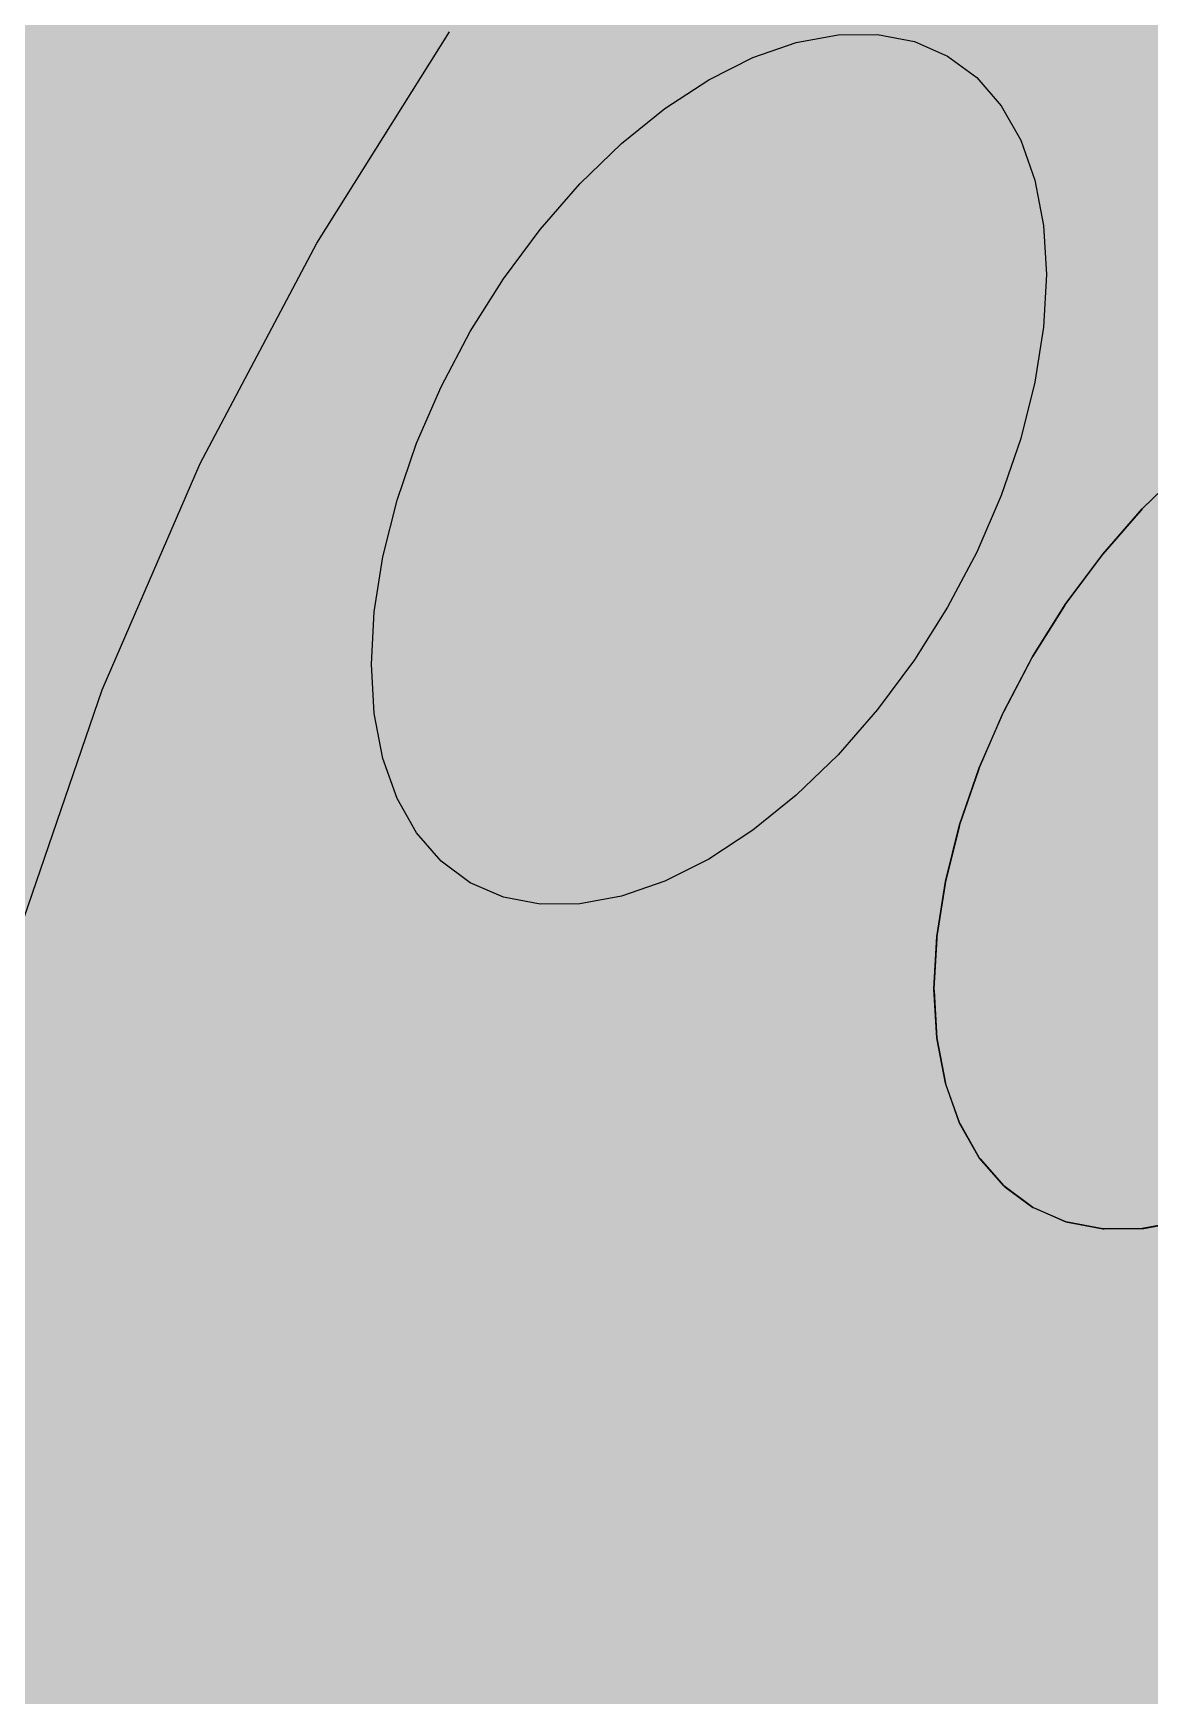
# Model space of a CAD drawing. Extents: x 0 to 297, y 0 to 210.
# Drawn here: x 231.76 to 235.27, y 153.28 to 158.5 of the extents above; entities that cross this region are included whole.
import ezdxf

# ---------------------------------------------------------------- set-up
doc = ezdxf.new("R2010")
doc.units = 0
doc.layers.add('SOMBRA', color=8, linetype='CONTINUOUS')
doc.layers.add('VISIBLE', color=7, linetype='CONTINUOUS')

msp = doc.modelspace()

# ---------------------------------------------------------------- linework, layer by layer
at = {"layer": 'SOMBRA', "color": 253}
for points in [[(197.2972, 178.2549), (232.6525, 157.8425), (197.6835, 178.8692)], [(233.0698, 158.5059), (197.6835, 178.8692), (232.6525, 157.8425)], [(239.8796, 158.2757), (204.5035, 178.312), (204.5062, 178.3609)], [(239.8796, 158.2757), (204.5062, 178.3609), (223.447, 167.7631)], [(239.8796, 158.2757), (239.8589, 157.8995), (204.5035, 178.312)], [(232.6525, 157.8425), (197.2972, 178.2549), (197.2701, 178.2036)], [(196.9313, 177.5619), (232.2866, 157.1494), (197.2701, 178.2036)], [(232.6525, 157.8425), (197.2701, 178.2036), (232.2866, 157.1494)], [(232.2866, 157.1494), (196.9313, 177.5619), (196.9085, 177.5092)], [(196.623, 176.851), (231.9783, 156.4386), (196.9085, 177.5092)], [(232.2866, 157.1494), (196.9085, 177.5092), (231.9783, 156.4386)], [(239.8796, 158.2757), (223.447, 167.7631), (239.8952, 158.5599)], [(236.4972, 155.858), (234.8033, 157.049), (234.7263, 156.8713)], [(236.4972, 155.858), (236.5711, 156.0284), (234.8033, 157.049)], [(236.4063, 155.6845), (234.7263, 156.8713), (234.6348, 156.6981)], [(236.4063, 155.6845), (236.494, 155.8507), (234.7263, 156.8713)], [(236.4972, 155.858), (234.7263, 156.8713), (236.494, 155.8507)], [(234.6006, 155.6564), (232.8241, 156.5187), (232.8332, 156.6838)], [(234.6006, 155.6564), (232.8332, 156.6838), (234.601, 155.6632)], [(236.3025, 155.5184), (234.6348, 156.6981), (234.5305, 156.5322)], [(236.4063, 155.6845), (234.6348, 156.6981), (236.4025, 155.6774)], [(236.3025, 155.5184), (236.4025, 155.6774), (234.6348, 156.6981)], [(234.5923, 155.4918), (232.8332, 156.3641), (232.8241, 156.5187)], [(234.5923, 155.4918), (232.8241, 156.5187), (234.5919, 155.4981)], [(234.6006, 155.6564), (234.5919, 155.4981), (232.8241, 156.5187)], [(236.1876, 155.3623), (234.5305, 156.5322), (234.4151, 156.3766)], [(236.3025, 155.5184), (234.5305, 156.5322), (236.2982, 155.5116)], [(236.1876, 155.3623), (236.2982, 155.5116), (234.5305, 156.5322)], [(234.6021, 155.3377), (232.8603, 156.2226), (232.8332, 156.3641)], [(234.6021, 155.3377), (232.8332, 156.3641), (234.601, 155.3435)], [(234.5923, 155.4918), (234.601, 155.3435), (232.8332, 156.3641)], [(236.1876, 155.3623), (234.4151, 156.3766), (236.1829, 155.356)], [(234.6298, 155.1968), (232.9049, 156.0966), (232.8603, 156.2226)], [(234.6298, 155.1968), (232.8603, 156.2226), (234.628, 155.202)], [(234.6021, 155.3377), (234.628, 155.202), (232.8603, 156.2226)], [(234.6298, 155.1968), (234.6726, 155.076), (232.9049, 156.0966)]]:
    msp.add_solid(points, dxfattribs=at)
at = {"layer": 'SOMBRA', "color": 252}
for points in [[(204.457, 178.0146), (204.5035, 178.312), (239.8589, 157.8995)], [(204.457, 178.0146), (239.8589, 157.8995), (223.38, 167.0894)], [(239.8123, 157.6022), (204.3953, 177.6209), (204.4033, 177.6721)], [(239.8123, 157.6022), (204.4033, 177.6721), (223.38, 167.0894)], [(204.3185, 177.3155), (204.3953, 177.6209), (239.7506, 157.2085)], [(239.8123, 157.6022), (239.7506, 157.2085), (204.3953, 177.6209)], [(204.3185, 177.3155), (239.7506, 157.2085), (223.2414, 166.3904)], [(239.6739, 156.9031), (204.2169, 176.9111), (204.2301, 176.9637)], [(239.6739, 156.9031), (204.2301, 176.9637), (223.2414, 166.3904)], [(204.1113, 176.6028), (204.2169, 176.9111), (239.5722, 156.4987)], [(239.6739, 156.9031), (239.5722, 156.4987), (204.2169, 176.9111)], [(231.9783, 156.4386), (196.623, 176.851), (196.6048, 176.798)], [(231.9783, 156.4386), (196.6048, 176.798), (231.7329, 155.7222)], [(204.1113, 176.6028), (239.5722, 156.4987), (223.0343, 165.6776)], [(239.4666, 156.1904), (203.9714, 176.1947), (203.9896, 176.2478)], [(239.4666, 156.1904), (203.9896, 176.2478), (223.0343, 165.6776)], [(203.8388, 175.8888), (203.9714, 176.1947), (239.3268, 155.7823)], [(239.4666, 156.1904), (239.3268, 155.7823), (203.9714, 176.1947)], [(203.8388, 175.8888), (239.3268, 155.7823), (222.7617, 164.9636)], [(239.1941, 155.4764), (203.6631, 175.4839), (203.686, 175.5365)], [(239.1941, 155.4764), (203.686, 175.5365), (222.7617, 164.9636)], [(203.5056, 175.1856), (203.6631, 175.4839), (239.0185, 155.0715)], [(239.1941, 155.4764), (239.0185, 155.0715), (203.6631, 175.4839)], [(203.5056, 175.1856), (239.0185, 155.0715), (222.4285, 164.2605)], [(238.861, 154.7732), (203.2972, 174.7908), (203.3243, 174.8422)], [(238.861, 154.7732), (203.3243, 174.8422), (222.4285, 164.2605)], [(203.1176, 174.5053), (203.2972, 174.7908), (238.6525, 154.3784)], [(238.861, 154.7732), (238.6525, 154.3784), (203.2972, 174.7908)], [(203.1176, 174.5053), (238.6525, 154.3784), (222.0406, 163.5801)], [(238.473, 154.0929), (202.88, 174.1274), (202.9109, 174.1765)], [(238.473, 154.0929), (202.9109, 174.1765), (222.0406, 163.5801)], [(202.6814, 173.8595), (202.88, 174.1274), (238.2353, 153.715)], [(238.473, 154.0929), (238.2353, 153.715), (202.88, 174.1274)], [(202.6814, 173.8595), (238.2353, 153.715), (221.6042, 162.9344)], [(238.0367, 153.4471), (202.4185, 173.505), (202.4527, 173.5511)], [(238.0367, 153.4471), (202.4527, 173.5511), (221.6042, 162.9344)], [(202.2043, 173.2593), (202.4185, 173.505), (237.7739, 153.0926)], [(238.0367, 153.4471), (237.7739, 153.0926), (202.4185, 173.505)], [(202.2043, 173.2593), (237.7739, 153.0926), (221.1273, 162.3341)], [(237.5597, 152.8469), (201.9208, 172.9342), (201.9577, 172.9765)], [(237.5597, 152.8469), (201.9577, 172.9765), (221.1273, 162.3341)], [(201.6946, 172.715), (201.9208, 172.9342), (237.2761, 152.5218)], [(237.5597, 152.8469), (237.2761, 152.5218), (201.9208, 172.9342)], [(201.6946, 172.715), (237.2761, 152.5218), (220.6176, 161.7898)], [(237.05, 152.3025), (201.3953, 172.4248), (201.4342, 172.4625)], [(237.05, 152.3025), (201.4342, 172.4625), (220.6176, 161.7898)], [(201.161, 172.2357), (201.3953, 172.4248), (236.7506, 152.0124)], [(237.05, 152.3025), (236.7506, 152.0124), (201.3953, 172.4248)], [(231.8727, 151.726), (196.3775, 172.3851), (196.3957, 172.353)], [(231.8727, 151.726), (231.7329, 151.9727), (196.3775, 172.3851)], [(231.8727, 151.726), (196.3957, 172.353), (215.4403, 161.2132)], [(201.161, 172.2357), (236.7506, 152.0124), (220.0841, 161.3105)], [(196.5173, 172.1384), (196.623, 171.9521), (231.9783, 151.5396)], [(196.5173, 172.1384), (231.9783, 151.5396), (215.4403, 161.2132)], [(200.6127, 171.8299), (200.851, 171.9855), (236.2063, 151.5731)], [(236.5164, 151.8233), (200.851, 171.9855), (200.8913, 172.0181)], [(236.5164, 151.8233), (236.2063, 151.5731), (200.851, 171.9855)], [(236.5164, 151.8233), (200.8913, 172.0181), (220.0841, 161.3105)], [(232.1539, 151.3375), (196.623, 171.9521), (196.6458, 171.9258)], [(232.1539, 151.3375), (231.9783, 151.5396), (196.623, 171.9521)], [(232.1539, 151.3375), (196.6458, 171.9258), (215.7215, 160.8248)], [(200.6127, 171.8299), (236.2063, 151.5731), (219.5356, 160.9047)], [(196.7986, 171.7499), (196.9313, 171.5972), (232.2866, 151.1848)], [(196.7986, 171.7499), (232.2866, 151.1848), (215.7215, 160.8248)], [(200.0589, 171.5043), (200.2972, 171.6239), (235.6525, 151.2115)], [(235.968, 151.4175), (200.2972, 171.6239), (200.3382, 171.6507)], [(235.968, 151.4175), (235.6525, 151.2115), (200.2972, 171.6239)], [(235.968, 151.4175), (200.3382, 171.6507), (219.5356, 160.9047)], [(232.4951, 151.0307), (196.9313, 171.5972), (196.9584, 171.5772)], [(232.4951, 151.0307), (232.2866, 151.1848), (196.9313, 171.5972)], [(232.4951, 151.0307), (196.9584, 171.5772), (216.0627, 160.518)], [(200.0589, 171.5043), (235.6525, 151.2115), (218.9817, 160.5792)], [(197.1397, 171.4431), (197.2972, 171.3267), (232.6525, 150.9143)], [(197.1397, 171.4431), (232.6525, 150.9143), (216.0627, 160.518)], [(199.5092, 171.2646), (199.7434, 171.3461), (235.0988, 150.9337)], [(235.4142, 151.0919), (199.7434, 171.3461), (199.7844, 171.3667)], [(235.4142, 151.0919), (235.0988, 150.9337), (199.7434, 171.3461)], [(235.4142, 151.0919), (199.7844, 171.3667), (218.9817, 160.5792)], [(232.8902, 150.8108), (197.2972, 171.3267), (197.3281, 171.3133)], [(232.8902, 150.8108), (232.6525, 150.9143), (197.2972, 171.3267)], [(232.8902, 150.8108), (197.3281, 171.3133), (216.4577, 160.2981)], [(199.5092, 171.2646), (235.0988, 150.9337), (218.4322, 160.3394)], [(197.5349, 171.2233), (197.7144, 171.1451), (233.0698, 150.7327)], [(197.5349, 171.2233), (233.0698, 150.7327), (216.4577, 160.2981)], [(233.3326, 150.6816), (197.7144, 171.1451), (197.7486, 171.1385)], [(233.3326, 150.6816), (233.0698, 150.7327), (197.7144, 171.1451)], [(233.3326, 150.6816), (197.7486, 171.1385), (216.9002, 160.1689)], [(198.973, 171.1149), (199.1991, 171.1568), (234.5545, 150.7444)], [(234.8645, 150.8522), (199.1991, 171.1568), (199.2394, 171.1709)], [(234.8645, 150.8522), (234.5545, 150.7444), (199.1991, 171.1568)], [(234.8645, 150.8522), (199.2394, 171.1709), (218.4322, 160.3394)], [(197.9773, 171.094), (198.1759, 171.0555), (233.5312, 150.6431)], [(197.9773, 171.094), (233.5312, 150.6431), (216.9002, 160.1689)], [(198.973, 171.1149), (234.5545, 150.7444), (217.8958, 160.1898)], [(233.8148, 150.6453), (198.1759, 171.0555), (198.2128, 171.0558)], [(233.8148, 150.6453), (233.5312, 150.6431), (198.1759, 171.0555)], [(233.8148, 150.6453), (198.2128, 171.0558), (217.3825, 160.1325)], [(198.4594, 171.0577), (198.6736, 171.0594), (234.029, 150.647)], [(198.4594, 171.0577), (234.029, 150.647), (217.3825, 160.1325)], [(234.3283, 150.7025), (198.6736, 171.0594), (198.7125, 171.0666)], [(234.3283, 150.7025), (234.029, 150.647), (198.6736, 171.0594)], [(234.3283, 150.7025), (198.7125, 171.0666), (217.8958, 160.1898)], [(239.8123, 157.6022), (223.38, 167.0894), (239.8589, 157.8995)], [(239.6739, 156.9031), (223.2414, 166.3904), (239.7506, 157.2085)], [(239.4666, 156.1904), (223.0343, 165.6776), (239.5722, 156.4987)], [(239.1941, 155.4764), (222.7617, 164.9636), (239.3268, 155.7823)], [(238.861, 154.7732), (222.4285, 164.2605), (239.0185, 155.0715)], [(238.473, 154.0929), (222.0406, 163.5801), (238.6525, 154.3784)], [(238.0367, 153.4471), (221.6042, 162.9344), (238.2353, 153.715)], [(237.5597, 152.8469), (221.1273, 162.3341), (237.7739, 153.0926)], [(237.05, 152.3025), (220.6176, 161.7898), (237.2761, 152.5218)], [(236.5164, 151.8233), (220.0841, 161.3105), (236.7506, 152.0124)], [(231.8727, 151.726), (215.4403, 161.2132), (231.9783, 151.5396)], [(235.6525, 157.3352), (235.6525, 161.0094), (235.0988, 160.6478)], [(235.968, 151.4175), (219.5356, 160.9047), (236.2063, 151.5731)], [(232.1539, 151.3375), (215.7215, 160.8248), (232.2866, 151.1848)], [(235.5141, 157.2448), (235.0988, 160.6478), (234.5545, 160.2085)], [(235.6525, 157.3352), (235.0988, 160.6478), (235.5141, 157.2448)], [(235.4142, 151.0919), (218.9817, 160.5792), (235.6525, 151.2115)], [(232.4951, 151.0307), (216.0627, 160.518), (232.6525, 150.9143)], [(234.8645, 150.8522), (218.4322, 160.3394), (235.0988, 150.9337)], [(232.8902, 150.8108), (216.4577, 160.2981), (233.0698, 150.7327)], [(233.3326, 150.6816), (216.9002, 160.1689), (233.5312, 150.6431)], [(234.3283, 150.7025), (217.8958, 160.1898), (234.5545, 150.7444)], [(235.3732, 157.1528), (234.5545, 160.2085), (234.029, 159.6991)], [(235.5141, 157.2448), (234.5545, 160.2085), (235.3732, 157.1528)], [(233.8148, 150.6453), (217.3825, 160.1325), (234.029, 150.647)], [(235.2248, 157.0559), (234.029, 159.6991), (233.5312, 159.1283)], [(235.3732, 157.1528), (234.029, 159.6991), (235.2248, 157.0559)], [(235.0625, 156.9499), (233.5312, 159.1283), (233.0698, 158.5059)], [(235.2248, 157.0559), (233.5312, 159.1283), (235.0625, 156.9499)], [(234.8776, 156.8292), (233.0698, 158.5059), (232.6525, 157.8425)], [(235.0625, 156.9499), (233.0698, 158.5059), (234.8776, 156.8292)], [(233.8848, 157.1311), (234.5305, 158.4755), (234.4151, 158.4979)], [(233.8848, 157.1311), (234.4151, 158.4979), (234.2907, 158.4969)], [(233.8848, 157.1311), (234.2907, 158.4969), (234.1593, 158.4726)], [(236.0531, 157.4753), (234.1593, 158.4726), (234.2907, 158.4969)], [(236.1778, 157.4773), (234.2907, 158.4969), (234.4151, 158.4979)], [(236.1778, 157.4773), (236.0584, 157.4763), (234.2907, 158.4969)], [(236.0531, 157.4753), (234.2907, 158.4969), (236.0584, 157.4763)], [(236.2935, 157.4558), (234.4151, 158.4979), (234.5305, 158.4755)], [(236.2935, 157.4558), (236.1829, 157.4773), (234.4151, 158.4979)], [(236.1778, 157.4773), (234.4151, 158.4979), (236.1829, 157.4773)], [(233.8848, 157.1311), (234.6348, 158.4301), (234.5305, 158.4755)], [(233.8848, 157.1311), (234.1593, 158.4726), (234.0232, 158.4253)], [(235.9215, 157.45), (234.0232, 158.4253), (234.1593, 158.4726)], [(236.0531, 157.4753), (235.9271, 157.452), (234.1593, 158.4726)], [(235.9215, 157.45), (234.1593, 158.4726), (235.9271, 157.452)], [(236.3983, 157.4113), (234.5305, 158.4755), (234.6348, 158.4301)], [(236.3983, 157.4113), (236.2982, 157.4549), (234.5305, 158.4755)], [(236.2935, 157.4558), (234.5305, 158.4755), (236.2982, 157.4549)], [(233.8848, 157.1311), (234.7263, 158.3625), (234.6348, 158.4301)], [(233.8848, 157.1311), (234.0232, 158.4253), (233.8848, 158.3558)], [(235.7853, 157.4018), (233.8848, 158.3558), (234.0232, 158.4253)], [(235.9215, 157.45), (235.791, 157.4046), (234.0232, 158.4253)], [(235.7853, 157.4018), (234.0232, 158.4253), (235.791, 157.4046)], [(236.4903, 157.3446), (234.6348, 158.4301), (234.7263, 158.3625)], [(236.4903, 157.3446), (236.4025, 157.4095), (234.6348, 158.4301)], [(236.3983, 157.4113), (234.6348, 158.4301), (236.4025, 157.4095)], [(233.8848, 157.1311), (233.8848, 158.3558), (233.7463, 158.2654)], [(235.6469, 157.3315), (233.7463, 158.2654), (233.8848, 158.3558)], [(233.8848, 157.1311), (234.8033, 158.2738), (234.7263, 158.3625)], [(235.7853, 157.4018), (235.6525, 157.3352), (233.8848, 158.3558)], [(235.6469, 157.3315), (233.8848, 158.3558), (235.6525, 157.3352)], [(236.568, 157.2568), (234.7263, 158.3625), (234.8033, 158.2738)], [(236.568, 157.2568), (236.494, 157.3419), (234.7263, 158.3625)], [(236.4903, 157.3446), (234.7263, 158.3625), (236.494, 157.3419)], [(233.8848, 157.1311), (233.7463, 158.2654), (233.6103, 158.1556)], [(235.5085, 157.2403), (233.6103, 158.1556), (233.7463, 158.2654)], [(235.6469, 157.3315), (235.5141, 157.2448), (233.7463, 158.2654)], [(235.5085, 157.2403), (233.7463, 158.2654), (235.5141, 157.2448)], [(233.8848, 157.1311), (234.8647, 158.1655), (234.8033, 158.2738)], [(236.63, 157.1493), (234.8033, 158.2738), (234.8647, 158.1655)], [(236.63, 157.1493), (236.5711, 157.2532), (234.8033, 158.2738)], [(236.568, 157.2568), (234.8033, 158.2738), (236.5711, 157.2532)], [(233.8848, 157.1311), (233.6103, 158.1556), (233.4789, 158.0282)], [(235.3727, 157.1298), (233.4789, 158.0282), (233.6103, 158.1556)], [(235.5085, 157.2403), (235.378, 157.135), (233.6103, 158.1556)], [(235.3727, 157.1298), (233.6103, 158.1556), (235.378, 157.135)], [(233.8848, 157.1311), (234.9093, 158.0396), (234.8647, 158.1655)], [(236.6752, 157.0241), (234.8647, 158.1655), (234.9093, 158.0396)], [(236.6752, 157.0241), (236.6325, 157.1449), (234.8647, 158.1655)], [(236.63, 157.1493), (234.8647, 158.1655), (236.6325, 157.1449)], [(233.8848, 157.1311), (233.4789, 158.0282), (233.3544, 157.8855)], [(235.2416, 157.0018), (233.3544, 157.8855), (233.4789, 158.0282)], [(235.3727, 157.1298), (235.2466, 157.0076), (233.4789, 158.0282)], [(235.2416, 157.0018), (233.4789, 158.0282), (235.2466, 157.0076)], [(233.8848, 157.1311), (234.9364, 157.8981), (234.9093, 158.0396)], [(236.703, 156.8832), (234.9093, 158.0396), (234.9364, 157.8981)], [(236.703, 156.8832), (236.6771, 157.0189), (234.9093, 158.0396)], [(236.6752, 157.0241), (234.9093, 158.0396), (236.6771, 157.0189)], [(233.8848, 157.1311), (233.3544, 157.8855), (233.2391, 157.7299)], [(235.1175, 156.8586), (233.2391, 157.7299), (233.3544, 157.8855)], [(235.2416, 157.0018), (235.1222, 156.8649), (233.3544, 157.8855)], [(235.1175, 156.8586), (233.3544, 157.8855), (235.1222, 156.8649)], [(233.8848, 157.1311), (234.9454, 157.7434), (234.9364, 157.8981)], [(236.7128, 156.7291), (234.9364, 157.8981), (234.9454, 157.7434)], [(236.7128, 156.7291), (236.7041, 156.8774), (234.9364, 157.8981)], [(236.703, 156.8832), (234.9364, 157.8981), (236.7041, 156.8774)], [(234.6571, 156.6852), (232.6525, 157.8425), (232.2866, 157.1494)], [(234.8776, 156.8292), (232.6525, 157.8425), (234.6571, 156.6852)], [(233.8848, 157.1311), (233.2391, 157.7299), (233.1348, 157.5641)], [(235.0026, 156.7025), (233.1348, 157.5641), (233.2391, 157.7299)], [(235.1175, 156.8586), (235.0069, 156.7093), (233.2391, 157.7299)], [(235.0026, 156.7025), (233.2391, 157.7299), (235.0069, 156.7093)], [(233.8848, 157.1311), (234.9364, 157.5783), (234.9454, 157.7434)], [(236.7045, 156.5645), (234.9454, 157.7434), (234.9364, 157.5783)], [(236.7045, 156.5645), (236.7132, 156.7228), (234.9454, 157.7434)], [(236.7128, 156.7291), (234.9454, 157.7434), (236.7132, 156.7228)], [(233.8848, 157.1311), (233.1348, 157.5641), (233.0433, 157.3908)], [(234.8988, 156.5364), (233.0433, 157.3908), (233.1348, 157.5641)], [(235.0026, 156.7025), (234.9025, 156.5435), (233.1348, 157.5641)], [(234.8988, 156.5364), (233.1348, 157.5641), (234.9025, 156.5435)], [(233.8848, 157.1311), (234.9093, 157.4056), (234.9364, 157.5783)], [(236.6782, 156.392), (234.9364, 157.5783), (234.9093, 157.4056)], [(236.6782, 156.392), (236.7041, 156.5577), (234.9364, 157.5783)], [(236.7045, 156.5645), (234.9364, 157.5783), (236.7041, 156.5577)], [(233.8848, 157.1311), (233.0433, 157.3908), (232.9662, 157.2131)], [(234.8079, 156.3629), (232.9662, 157.2131), (233.0433, 157.3908)], [(234.8079, 156.3629), (233.0433, 157.3908), (234.8111, 156.3702)], [(234.8988, 156.5364), (234.8111, 156.3702), (233.0433, 157.3908)], [(233.8848, 157.1311), (234.8647, 157.2281), (234.9093, 157.4056)], [(236.6343, 156.2148), (234.9093, 157.4056), (234.8647, 157.2281)], [(236.6343, 156.2148), (236.6771, 156.385), (234.9093, 157.4056)], [(236.6782, 156.392), (234.9093, 157.4056), (236.6771, 156.385)], [(233.8848, 157.1311), (232.9662, 157.2131), (232.9049, 157.034)], [(234.7315, 156.1852), (232.9049, 157.034), (232.9662, 157.2131)], [(234.7315, 156.1852), (232.9662, 157.2131), (234.734, 156.1925)], [(234.8079, 156.3629), (234.734, 156.1925), (232.9662, 157.2131)], [(233.8848, 157.1311), (234.8033, 157.049), (234.8647, 157.2281)], [(236.5736, 156.0357), (234.8647, 157.2281), (234.8033, 157.049)], [(236.5736, 156.0357), (236.6325, 156.2075), (234.8647, 157.2281)], [(236.6343, 156.2148), (234.8647, 157.2281), (236.6325, 156.2075)], [(234.379, 156.5036), (232.2866, 157.1494), (231.9783, 156.4386)], [(234.6571, 156.6852), (232.2866, 157.1494), (234.379, 156.5036)], [(233.8848, 157.1311), (232.8241, 156.5187), (232.8332, 156.3641)], [(233.8848, 157.1311), (232.8332, 156.6838), (232.8241, 156.5187)], [(233.8848, 157.1311), (232.8332, 156.3641), (232.8603, 156.2226)], [(233.8848, 157.1311), (232.8603, 156.8566), (232.8332, 156.6838)], [(233.8848, 157.1311), (232.8603, 156.2226), (232.9049, 156.0966)], [(233.8848, 157.1311), (232.9049, 157.034), (232.8603, 156.8566)], [(233.8848, 157.1311), (232.9049, 156.0966), (232.9662, 155.9884)], [(233.8848, 157.1311), (232.9662, 155.9884), (233.0433, 155.8997)], [(233.8848, 157.1311), (233.0433, 155.8997), (233.1348, 155.832)], [(233.8848, 157.1311), (233.1348, 155.832), (233.2391, 155.7866)], [(233.8848, 157.1311), (233.2391, 155.7866), (233.3544, 155.7642)], [(233.8848, 157.1311), (233.3544, 155.7642), (233.4789, 155.7652)], [(233.8848, 157.1311), (233.4789, 155.7652), (233.6103, 155.7896)], [(233.8848, 157.1311), (233.6103, 155.7896), (233.7463, 155.8369)], [(233.8848, 157.1311), (233.7463, 155.8369), (233.8848, 155.9063)], [(233.8848, 157.1311), (234.5305, 156.5322), (234.6348, 156.6981)], [(233.8848, 157.1311), (234.6348, 156.6981), (234.7263, 156.8713)], [(233.8848, 157.1311), (234.4151, 156.3766), (234.5305, 156.5322)], [(233.8848, 157.1311), (234.7263, 156.8713), (234.8033, 157.049)], [(233.8848, 157.1311), (234.2907, 156.2339), (234.4151, 156.3766)], [(233.8848, 157.1311), (234.1593, 156.1066), (234.2907, 156.2339)], [(233.8848, 157.1311), (234.0232, 155.9967), (234.1593, 156.1066)], [(233.8848, 157.1311), (233.8848, 155.9063), (234.0232, 155.9967)], [(235.378, 157.135), (235.3732, 157.1528), (235.2248, 157.0559)], [(235.378, 157.135), (235.2248, 157.0559), (235.2396, 157.0232)], [(235.378, 157.135), (235.2396, 157.0232), (235.2466, 157.0076)], [(234.6708, 156.0061), (232.8603, 156.8566), (232.9049, 157.034)], [(234.6708, 156.0061), (232.9049, 157.034), (234.6726, 156.0134)], [(234.7315, 156.1852), (234.6726, 156.0134), (232.9049, 157.034)], [(236.5736, 156.0357), (234.8033, 157.049), (236.5711, 156.0284)], [(235.2396, 157.0232), (235.2248, 157.0559), (235.0625, 156.9499)], [(235.2396, 157.0232), (235.0625, 156.9499), (235.0937, 156.9055)], [(235.2466, 157.0076), (235.2396, 157.0232), (235.0937, 156.9055)], [(235.2466, 157.0076), (235.0937, 156.9055), (235.113, 156.8781)], [(235.2466, 157.0076), (235.113, 156.8781), (235.1222, 156.8649)], [(235.0937, 156.9055), (235.0625, 156.9499), (234.8776, 156.8292)], [(235.0937, 156.9055), (234.8776, 156.8292), (234.9342, 156.7767)], [(235.113, 156.8781), (235.0937, 156.9055), (234.9342, 156.7767)], [(235.113, 156.8781), (234.9342, 156.7767), (234.9721, 156.7415)], [(235.1222, 156.8649), (235.113, 156.8781), (234.9721, 156.7415)], [(234.6269, 155.8289), (232.8332, 156.6838), (232.8603, 156.8566)], [(234.6269, 155.8289), (232.8603, 156.8566), (234.628, 155.8359)], [(234.6708, 156.0061), (234.628, 155.8359), (232.8603, 156.8566)], [(234.9342, 156.7767), (234.8776, 156.8292), (234.6571, 156.6852)], [(235.1222, 156.8649), (234.9721, 156.7415), (234.9956, 156.7197)], [(235.1222, 156.8649), (234.9956, 156.7197), (235.0069, 156.7093)], [(234.9342, 156.7767), (234.6571, 156.6852), (234.7525, 156.6301)], [(234.9721, 156.7415), (234.9342, 156.7767), (234.7525, 156.6301)], [(234.9721, 156.7415), (234.7525, 156.6301), (234.8181, 156.5922)], [(234.9956, 156.7197), (234.9721, 156.7415), (234.8181, 156.5922)], [(234.9956, 156.7197), (234.8181, 156.5922), (234.8622, 156.5668)], [(235.0069, 156.7093), (234.9956, 156.7197), (234.8622, 156.5668)], [(234.6269, 155.8289), (234.601, 155.6632), (232.8332, 156.6838)], [(234.7525, 156.6301), (234.6571, 156.6852), (234.379, 156.5036)], [(235.0069, 156.7093), (234.8622, 156.5668), (234.8895, 156.551)], [(235.0069, 156.7093), (234.8895, 156.551), (234.9025, 156.5435)], [(234.7525, 156.6301), (234.379, 156.5036), (234.5357, 156.4552)], [(234.8181, 156.5922), (234.7525, 156.6301), (234.5357, 156.4552)], [(234.8181, 156.5922), (234.5357, 156.4552), (234.6427, 156.4222)], [(234.8622, 156.5668), (234.8181, 156.5922), (234.6427, 156.4222)], [(234.8622, 156.5668), (234.6427, 156.4222), (234.7163, 156.3994)], [(234.8895, 156.551), (234.8622, 156.5668), (234.7163, 156.3994)], [(234.379, 156.5036), (231.9783, 156.4386), (234.0027, 156.2578)], [(234.5357, 156.4552), (234.379, 156.5036), (234.0027, 156.2578)], [(234.8895, 156.551), (234.7163, 156.3994), (234.7658, 156.3842)], [(234.9025, 156.5435), (234.8895, 156.551), (234.7658, 156.3842)], [(234.9025, 156.5435), (234.7658, 156.3842), (234.7964, 156.3747)], [(234.9025, 156.5435), (234.7964, 156.3747), (234.8111, 156.3702)], [(234.5357, 156.4552), (234.0027, 156.2578), (234.2624, 156.2346)], [(234.6427, 156.4222), (234.5357, 156.4552), (234.2624, 156.2346)], [(234.0027, 156.2578), (231.9783, 156.4386), (231.7329, 155.7222)], [(234.6427, 156.4222), (234.2624, 156.2346), (234.4334, 156.2193)], [(234.7163, 156.3994), (234.6427, 156.4222), (234.4334, 156.2193)], [(234.7163, 156.3994), (234.4334, 156.2193), (234.5502, 156.2089)], [(234.7658, 156.3842), (234.7163, 156.3994), (234.5502, 156.2089)], [(234.7658, 156.3842), (234.5502, 156.2089), (234.6306, 156.2017)], [(234.7964, 156.3747), (234.7658, 156.3842), (234.6306, 156.2017)], [(234.7964, 156.3747), (234.6306, 156.2017), (234.6846, 156.1969)], [(234.8111, 156.3702), (234.7964, 156.3747), (234.6846, 156.1969)], [(234.8111, 156.3702), (234.6846, 156.1969), (234.718, 156.1939)], [(234.8111, 156.3702), (234.718, 156.1939), (234.734, 156.1925)], [(234.0027, 156.2578), (231.7329, 155.7222), (233.4417, 155.8915)], [(234.2624, 156.2346), (234.0027, 156.2578), (233.4417, 155.8915)], [(234.2624, 156.2346), (233.4417, 155.8915), (233.8925, 155.9361)], [(234.4334, 156.2193), (234.2624, 156.2346), (233.8925, 155.9361)], [(234.4334, 156.2193), (233.8925, 155.9361), (234.1695, 155.9635)], [(234.5502, 156.2089), (234.4334, 156.2193), (234.1695, 155.9635)], [(234.5502, 156.2089), (234.1695, 155.9635), (234.352, 155.9816)], [(234.6306, 156.2017), (234.5502, 156.2089), (234.352, 155.9816)], [(234.6306, 156.2017), (234.352, 155.9816), (234.4765, 155.994)], [(234.6846, 156.1969), (234.6306, 156.2017), (234.4765, 155.994)], [(234.6846, 156.1969), (234.4765, 155.994), (234.5623, 156.0025)], [(234.718, 156.1939), (234.6846, 156.1969), (234.5623, 156.0025)], [(234.718, 156.1939), (234.5623, 156.0025), (234.6199, 156.0082)], [(234.734, 156.1925), (234.718, 156.1939), (234.6199, 156.0082)], [(234.734, 156.1925), (234.6199, 156.0082), (234.6556, 156.0117)], [(234.734, 156.1925), (234.6556, 156.0117), (234.6726, 156.0134)], [(234.352, 155.9816), (233.8124, 155.6174), (234.102, 155.695)], [(234.352, 155.9816), (234.1695, 155.9635), (233.8124, 155.6174)], [(234.4765, 155.994), (234.102, 155.695), (234.2928, 155.7461)], [(234.4765, 155.994), (234.352, 155.9816), (234.102, 155.695)], [(234.5623, 156.0025), (234.2928, 155.7461), (234.423, 155.781)], [(234.5623, 156.0025), (234.4765, 155.994), (234.2928, 155.7461)], [(234.6199, 156.0082), (234.423, 155.781), (234.5127, 155.805)], [(234.6199, 156.0082), (234.5623, 156.0025), (234.423, 155.781)], [(234.6556, 156.0117), (234.5127, 155.805), (234.5729, 155.8212)], [(234.6556, 156.0117), (234.6199, 156.0082), (234.5127, 155.805)], [(234.6726, 156.0134), (234.5729, 155.8212), (234.6102, 155.8312)], [(234.6726, 156.0134), (234.6556, 156.0117), (234.5729, 155.8212)], [(234.6726, 156.0134), (234.6102, 155.8312), (234.628, 155.8359)], [(233.8925, 155.9361), (232.4721, 155.2582), (233.3411, 155.4911)], [(233.8925, 155.9361), (233.4417, 155.8915), (232.4721, 155.2582)], [(234.1695, 155.9635), (233.3411, 155.4911), (233.8124, 155.6174)], [(234.1695, 155.9635), (233.8925, 155.9361), (233.3411, 155.4911)], [(233.4417, 155.8915), (231.5545, 155.0124), (232.4721, 155.2582)], [(233.4417, 155.8915), (231.7329, 155.7222), (231.5545, 155.0124)], [(234.6102, 155.8312), (234.4826, 155.6128), (234.5444, 155.6391)], [(234.6102, 155.8312), (234.5729, 155.8212), (234.4826, 155.6128)], [(234.628, 155.8359), (234.5444, 155.6391), (234.5827, 155.6554)], [(234.628, 155.8359), (234.6102, 155.8312), (234.5444, 155.6391)], [(234.628, 155.8359), (234.5827, 155.6554), (234.601, 155.6632)], [(234.423, 155.781), (234.0611, 155.4335), (234.2569, 155.5168)], [(234.423, 155.781), (234.2928, 155.7461), (234.0611, 155.4335)], [(234.5127, 155.805), (234.2569, 155.5168), (234.3905, 155.5737)], [(234.5127, 155.805), (234.423, 155.781), (234.2569, 155.5168)], [(234.5729, 155.8212), (234.3905, 155.5737), (234.4826, 155.6128)], [(234.5729, 155.8212), (234.5127, 155.805), (234.3905, 155.5737)], [(234.2928, 155.7461), (233.7638, 155.3071), (234.0611, 155.4335)], [(234.2928, 155.7461), (234.102, 155.695), (233.7638, 155.3071)], [(234.102, 155.695), (233.28, 155.1013), (233.7638, 155.3071)], [(234.102, 155.695), (233.8124, 155.6174), (233.28, 155.1013)], [(233.8124, 155.6174), (232.3881, 154.722), (233.28, 155.1013)], [(233.8124, 155.6174), (233.3411, 155.4911), (232.3881, 154.722)], [(234.5444, 155.6391), (234.3796, 155.3755), (234.4725, 155.4291)], [(234.5444, 155.6391), (234.4826, 155.6128), (234.3796, 155.3755)], [(234.5827, 155.6554), (234.4725, 155.4291), (234.5348, 155.4651)], [(234.5827, 155.6554), (234.5444, 155.6391), (234.4725, 155.4291)], [(234.601, 155.6632), (234.5348, 155.4651), (234.5734, 155.4874)], [(234.601, 155.6632), (234.5827, 155.6554), (234.5348, 155.4651)], [(234.601, 155.6632), (234.5734, 155.4874), (234.5919, 155.4981)], [(234.3905, 155.5737), (234.0473, 155.1837), (234.2448, 155.2977)], [(234.3905, 155.5737), (234.2569, 155.5168), (234.0473, 155.1837)], [(234.4826, 155.6128), (234.2448, 155.2977), (234.3796, 155.3755)], [(234.4826, 155.6128), (234.3905, 155.5737), (234.2448, 155.2977)], [(234.2569, 155.5168), (233.7475, 155.0106), (234.0473, 155.1837)], [(234.2569, 155.5168), (234.0611, 155.4335), (233.7475, 155.0106)], [(233.3411, 155.4911), (231.4462, 154.3214), (232.3881, 154.722)], [(233.3411, 155.4911), (231.4928, 154.6187), (231.4462, 154.3214)], [(233.3411, 155.4911), (232.4721, 155.2582), (231.4928, 154.6187)], [(234.5348, 155.4651), (234.3905, 155.19), (234.4826, 155.2571)], [(234.5348, 155.4651), (234.4725, 155.4291), (234.3905, 155.19)], [(234.5734, 155.4874), (234.4826, 155.2571), (234.5444, 155.3022)], [(234.5734, 155.4874), (234.5348, 155.4651), (234.4826, 155.2571)], [(234.5919, 155.4981), (234.5444, 155.3022), (234.5827, 155.3301)], [(234.5919, 155.4981), (234.5734, 155.4874), (234.5444, 155.3022)], [(234.5919, 155.4981), (234.5827, 155.3301), (234.601, 155.3435)], [(234.0611, 155.4335), (233.2596, 154.7289), (233.7475, 155.0106)], [(234.0611, 155.4335), (233.7638, 155.3071), (233.2596, 154.7289)], [(234.4725, 155.4291), (234.2569, 155.0925), (234.3905, 155.19)], [(234.4725, 155.4291), (234.3796, 155.3755), (234.2569, 155.0925)], [(234.3796, 155.3755), (234.0611, 154.9497), (234.2569, 155.0925)], [(234.3796, 155.3755), (234.2448, 155.2977), (234.0611, 154.9497)], [(233.7638, 155.3071), (232.3599, 154.2094), (233.2596, 154.7289)], [(233.7638, 155.3071), (233.28, 155.1013), (232.3599, 154.2094)], [(234.5444, 155.3022), (234.423, 155.0202), (234.5127, 155.0997)], [(234.5444, 155.3022), (234.4826, 155.2571), (234.423, 155.0202)], [(234.5827, 155.3301), (234.5127, 155.0997), (234.5729, 155.1531)], [(234.5827, 155.3301), (234.5444, 155.3022), (234.5127, 155.0997)], [(234.601, 155.3435), (234.5729, 155.1531), (234.6102, 155.1861)], [(234.601, 155.3435), (234.5827, 155.3301), (234.5729, 155.1531)], [(234.601, 155.3435), (234.6102, 155.1861), (234.628, 155.202)], [(232.4721, 155.2582), (231.5545, 155.0124), (231.4928, 154.6187)], [(234.2448, 155.2977), (233.7638, 154.7329), (234.0611, 154.9497)], [(234.2448, 155.2977), (234.0473, 155.1837), (233.7638, 154.7329)], [(234.4826, 155.2571), (234.2928, 154.9047), (234.423, 155.0202)], [(234.4826, 155.2571), (234.3905, 155.19), (234.2928, 154.9047)], [(234.628, 155.202), (234.6102, 155.1861), (234.6199, 155.0204)], [(234.628, 155.202), (234.6199, 155.0204), (234.6556, 155.058)], [(234.628, 155.202), (234.6556, 155.058), (234.6726, 155.076)], [(234.0473, 155.1837), (233.28, 154.38), (233.7638, 154.7329)], [(234.0473, 155.1837), (233.7475, 155.0106), (233.28, 154.38)], [(234.3905, 155.19), (234.102, 154.7355), (234.2928, 154.9047)], [(234.3905, 155.19), (234.2569, 155.0925), (234.102, 154.7355)], [(234.5729, 155.1531), (234.4765, 154.869), (234.5623, 154.9595)], [(234.5729, 155.1531), (234.5127, 155.0997), (234.4765, 154.869)], [(234.6102, 155.1861), (234.5623, 154.9595), (234.6199, 155.0204)], [(234.6102, 155.1861), (234.5729, 155.1531), (234.5623, 154.9595)], [(233.28, 155.1013), (231.4099, 153.661), (232.3599, 154.2094)], [(233.28, 155.1013), (231.4255, 153.9452), (231.4099, 153.661)], [(233.28, 155.1013), (232.3881, 154.722), (231.4255, 153.9452)], [(234.2569, 155.0925), (233.8124, 154.4787), (234.102, 154.7355)], [(234.2569, 155.0925), (234.0611, 154.9497), (233.8124, 154.4787)], [(234.5127, 155.0997), (234.352, 154.7375), (234.4765, 154.869)], [(234.5127, 155.0997), (234.423, 155.0202), (234.352, 154.7375)], [(234.6556, 155.058), (234.6199, 155.0204), (234.6306, 154.8391)], [(234.6556, 155.058), (234.6306, 154.8391), (234.6846, 154.9063)], [(234.6726, 155.076), (234.6556, 155.058), (234.6846, 154.9063)], [(234.6726, 155.076), (234.718, 154.9479), (234.734, 154.9677)], [(234.6726, 155.076), (234.6846, 154.9063), (234.718, 154.9479)], [(233.7475, 155.0106), (232.3881, 153.7294), (233.28, 154.38)], [(233.7475, 155.0106), (233.2596, 154.7289), (232.3881, 153.7294)], [(234.423, 155.0202), (234.1695, 154.5449), (234.352, 154.7375)], [(234.423, 155.0202), (234.2928, 154.9047), (234.1695, 154.5449)], [(234.6199, 155.0204), (234.5502, 154.7391), (234.6306, 154.8391)], [(234.6199, 155.0204), (234.5623, 154.9595), (234.5502, 154.7391)], [(234.0611, 154.9497), (233.3411, 154.0608), (233.8124, 154.4787)], [(234.0611, 154.9497), (233.7638, 154.7329), (233.3411, 154.0608)], [(234.5623, 154.9595), (234.4334, 154.5938), (234.5502, 154.7391)], [(234.5623, 154.9595), (234.4765, 154.869), (234.4334, 154.5938)], [(234.718, 154.9479), (234.6846, 154.9063), (234.7163, 154.7404)], [(234.718, 154.9479), (234.7163, 154.7404), (234.7658, 154.8128)], [(234.734, 154.9677), (234.718, 154.9479), (234.7658, 154.8128)], [(234.734, 154.9677), (234.7964, 154.8576), (234.8111, 154.879)], [(234.734, 154.9677), (234.7658, 154.8128), (234.7964, 154.8576)], [(234.2928, 154.9047), (233.8925, 154.2525), (234.1695, 154.5449)], [(234.2928, 154.9047), (234.102, 154.7355), (233.8925, 154.2525)], [(234.6846, 154.9063), (234.6306, 154.8391), (234.6427, 154.6326)], [(234.6846, 154.9063), (234.6427, 154.6326), (234.7163, 154.7404)], [(234.4765, 154.869), (234.2624, 154.3811), (234.4334, 154.5938)], [(234.4765, 154.869), (234.352, 154.7375), (234.2624, 154.3811)], [(234.6306, 154.8391), (234.5357, 154.4761), (234.6427, 154.6326)], [(234.6306, 154.8391), (234.5502, 154.7391), (234.5357, 154.4761)], [(234.7964, 154.8576), (234.7658, 154.8128), (234.8181, 154.6651)], [(234.8111, 154.879), (234.7964, 154.8576), (234.8622, 154.7415)], [(234.7964, 154.8576), (234.8181, 154.6651), (234.8622, 154.7415)], [(234.8111, 154.879), (234.8622, 154.7415), (234.8895, 154.7888)], [(234.8111, 154.879), (234.8895, 154.7888), (234.9025, 154.8114)], [(234.7658, 154.8128), (234.7163, 154.7404), (234.7525, 154.5515)], [(234.7658, 154.8128), (234.7525, 154.5515), (234.8181, 154.6651)], [(234.8895, 154.7888), (234.8622, 154.7415), (234.9342, 154.6146)], [(234.9025, 154.8114), (234.8895, 154.7888), (234.9721, 154.6937)], [(234.8895, 154.7888), (234.9342, 154.6146), (234.9721, 154.6937)], [(234.9025, 154.8114), (234.9721, 154.6937), (234.9956, 154.7426)], [(234.9025, 154.8114), (234.9956, 154.7426), (235.0069, 154.766)], [(233.2596, 154.7289), (232.3599, 154.2094), (231.4306, 153.3086)], [(233.2596, 154.7289), (231.4306, 153.3086), (231.4462, 153.0425)], [(233.2596, 154.7289), (231.4462, 153.0425), (232.3881, 153.7294)], [(233.7638, 154.7329), (232.4721, 153.2902), (233.3411, 154.0608)], [(233.7638, 154.7329), (233.28, 154.38), (232.4721, 153.2902)], [(234.102, 154.7355), (233.4417, 153.7766), (233.8925, 154.2525)], [(234.102, 154.7355), (233.8124, 154.4787), (233.4417, 153.7766)], [(234.352, 154.7375), (234.0027, 154.058), (234.2624, 154.3811)], [(234.352, 154.7375), (234.1695, 154.5449), (234.0027, 154.058)], [(234.5502, 154.7391), (234.379, 154.2468), (234.5357, 154.4761)], [(234.5502, 154.7391), (234.4334, 154.5938), (234.379, 154.2468)], [(234.7163, 154.7404), (234.6427, 154.6326), (234.6571, 154.3863)], [(234.7163, 154.7404), (234.6571, 154.3863), (234.7525, 154.5515)], [(234.8622, 154.7415), (234.8181, 154.6651), (234.8776, 154.497)], [(234.8622, 154.7415), (234.8776, 154.497), (234.9342, 154.6146)], [(234.9956, 154.7426), (234.9721, 154.6937), (235.0625, 154.5897)], [(235.0069, 154.766), (234.9956, 154.7426), (235.0937, 154.6701)], [(234.9956, 154.7426), (235.0625, 154.5897), (235.0937, 154.6701)], [(235.0069, 154.766), (235.0937, 154.6701), (235.113, 154.7198)], [(235.0069, 154.766), (235.113, 154.7198), (235.1222, 154.7436)], [(235.1222, 154.7436), (235.113, 154.7198), (235.2248, 154.6711)], [(235.1222, 154.7436), (235.2396, 154.7208), (235.2466, 154.7446)], [(235.1222, 154.7436), (235.2248, 154.6711), (235.2396, 154.7208)], [(235.2466, 154.7446), (235.2396, 154.7208), (235.3633, 154.6968)], [(235.2466, 154.7446), (235.3732, 154.7456), (235.378, 154.7689)], [(235.2466, 154.7446), (235.3633, 154.6968), (235.3732, 154.7456)], [(232.3881, 154.722), (231.4462, 154.3214), (231.4255, 153.9452)], [(234.9721, 154.6937), (234.9342, 154.6146), (235.0161, 154.4701)], [(234.9721, 154.6937), (235.0161, 154.4701), (235.0625, 154.5897)], [(235.113, 154.7198), (235.0937, 154.6701), (235.2009, 154.5908)], [(235.113, 154.7198), (235.2009, 154.5908), (235.2248, 154.6711)], [(235.2396, 154.7208), (235.2248, 154.6711), (235.3471, 154.6179)], [(235.2396, 154.7208), (235.3471, 154.6179), (235.3633, 154.6968)], [(234.6427, 154.6326), (234.5175, 154.1445), (234.6571, 154.3863)], [(234.6427, 154.6326), (234.5357, 154.4761), (234.5175, 154.1445)], [(234.8181, 154.6651), (234.7525, 154.5515), (234.7956, 154.3261)], [(234.8181, 154.6651), (234.7956, 154.3261), (234.8776, 154.497)], [(235.0937, 154.6701), (235.0625, 154.5897), (235.1654, 154.4713)], [(235.0937, 154.6701), (235.1654, 154.4713), (235.2009, 154.5908)], [(235.2248, 154.6711), (235.2009, 154.5908), (235.3231, 154.5005)], [(235.2248, 154.6711), (235.3231, 154.5005), (235.3471, 154.6179)], [(234.4334, 154.5938), (234.1412, 153.8987), (234.379, 154.2468)], [(234.4334, 154.5938), (234.2624, 154.3811), (234.1412, 153.8987)], [(234.9342, 154.6146), (234.8776, 154.497), (234.9487, 154.2963)], [(234.9342, 154.6146), (234.9487, 154.2963), (235.0161, 154.4701)], [(235.0625, 154.5897), (235.0161, 154.4701), (235.1138, 154.2976)], [(235.0625, 154.5897), (235.1138, 154.2976), (235.1654, 154.4713)], [(235.2009, 154.5908), (235.1654, 154.4713), (235.2882, 154.33)], [(235.2009, 154.5908), (235.2882, 154.33), (235.3231, 154.5005)], [(234.1695, 154.5449), (233.5802, 153.5324), (234.0027, 154.058)], [(234.1695, 154.5449), (233.8925, 154.2525), (233.5802, 153.5324)], [(234.7525, 154.5515), (234.6571, 154.3863), (234.6754, 154.0758)], [(234.7525, 154.5515), (234.6754, 154.0758), (234.7956, 154.3261)], [(233.8124, 154.4787), (232.6105, 152.8992), (233.4417, 153.7766)], [(233.8124, 154.4787), (233.3411, 154.0608), (232.6105, 152.8992)], [(234.5357, 154.4761), (234.3055, 153.7773), (234.5175, 154.1445)], [(234.5357, 154.4761), (234.379, 154.2468), (234.3055, 153.7773)], [(234.8776, 154.497), (234.7956, 154.3261), (234.8499, 154.0419)], [(234.8776, 154.497), (234.8499, 154.0419), (234.9487, 154.2963)], [(235.0161, 154.4701), (234.9487, 154.2963), (235.0383, 154.0433)], [(235.0161, 154.4701), (235.0383, 154.0433), (235.1138, 154.2976)], [(235.1654, 154.4713), (235.1138, 154.2976), (235.2371, 154.0802)], [(235.1654, 154.4713), (235.2371, 154.0802), (235.2882, 154.33)], [(233.28, 154.38), (232.3881, 153.7294), (231.5079, 152.7201)], [(233.28, 154.38), (231.5079, 152.7201), (231.5545, 152.4765)], [(233.28, 154.38), (231.5545, 152.4765), (232.4721, 153.2902)], [(234.2624, 154.3811), (233.7541, 153.3322), (234.1412, 153.8987)], [(234.2624, 154.3811), (234.0027, 154.058), (233.7541, 153.3322)], [(234.6571, 154.3863), (234.4928, 153.6957), (234.6754, 154.0758)], [(234.6571, 154.3863), (234.5175, 154.1445), (234.4928, 153.6957)], [(234.7956, 154.3261), (234.6754, 154.0758), (234.7, 153.6555)], [(234.7956, 154.3261), (234.7, 153.6555), (234.8499, 154.0419)], [(235.2882, 154.33), (235.2371, 154.0802), (235.4039, 153.7859)], [(234.9487, 154.2963), (234.8499, 154.0419), (234.9235, 153.6572)], [(234.9487, 154.2963), (234.9235, 153.6572), (235.0383, 154.0433)], [(235.1138, 154.2976), (235.0383, 154.0433), (235.1595, 153.701)], [(235.1138, 154.2976), (235.1595, 153.701), (235.2371, 154.0802)], [(232.3599, 154.2094), (231.4099, 153.661), (231.4306, 153.3086)], [(233.8925, 154.2525), (232.801, 152.5631), (233.5802, 153.5324)], [(233.8925, 154.2525), (233.4417, 153.7766), (232.801, 152.5631)], [(234.379, 154.2468), (233.9604, 153.1797), (234.3055, 153.7773)], [(234.379, 154.2468), (234.1412, 153.8987), (233.9604, 153.1797)], [(234.5175, 154.1445), (234.1958, 153.0772), (234.4928, 153.6957)], [(234.5175, 154.1445), (234.3055, 153.7773), (234.1958, 153.0772)], [(233.3411, 154.0608), (231.6561, 152.1895), (231.7329, 151.9727)], [(233.3411, 154.0608), (232.4721, 153.2902), (231.6561, 152.1895)], [(233.3411, 154.0608), (231.7329, 151.9727), (232.6105, 152.8992)], [(234.0027, 154.058), (233.0403, 152.2877), (233.7541, 153.3322)], [(234.0027, 154.058), (233.5802, 153.5324), (233.0403, 152.2877)], [(234.6754, 154.0758), (234.4561, 153.0267), (234.7, 153.6555)], [(234.6754, 154.0758), (234.4928, 153.6957), (234.4561, 153.0267)], [(235.2371, 154.0802), (235.1595, 153.701), (235.3402, 153.1906)], [(235.2371, 154.0802), (235.3402, 153.1906), (235.4039, 153.7859)], [(234.8499, 154.0419), (234.7, 153.6555), (234.7368, 153.0289)], [(234.8499, 154.0419), (234.7368, 153.0289), (234.9235, 153.6572)], [(235.0383, 154.0433), (234.9235, 153.6572), (235.0332, 153.0838)], [(235.0383, 154.0433), (235.0332, 153.0838), (235.1595, 153.701)], [(234.1412, 153.8987), (233.3243, 152.0778), (233.9604, 153.1797)], [(234.1412, 153.8987), (233.7541, 153.3322), (233.3243, 152.0778)], [(233.4417, 153.7766), (231.8727, 151.726), (231.9783, 151.5396)], [(233.4417, 153.7766), (232.6105, 152.8992), (231.8727, 151.726)], [(233.4417, 153.7766), (231.9783, 151.5396), (232.801, 152.5631)], [(234.3055, 153.7773), (233.6481, 151.9368), (234.1958, 153.0772)], [(234.3055, 153.7773), (233.9604, 153.1797), (233.6481, 151.9368)], [(232.3881, 153.7294), (231.4462, 153.0425), (231.5079, 152.7201)], [(234.4928, 153.6957), (234.0062, 151.8673), (234.4561, 153.0267)], [(234.4928, 153.6957), (234.1958, 153.0772), (234.0062, 151.8673)], [(235.1595, 153.701), (235.0332, 153.0838), (235.2228, 152.0928)], [(235.1595, 153.701), (235.2228, 152.0928), (235.3402, 153.1906)], [(234.7, 153.6555), (234.3925, 151.8703), (234.7368, 153.0289)], [(234.7, 153.6555), (234.4561, 153.0267), (234.3925, 151.8703)], [(234.9235, 153.6572), (234.7368, 153.0289), (234.8003, 151.946)], [(234.9235, 153.6572), (234.8003, 151.946), (235.0332, 153.0838)], [(233.5802, 153.5324), (232.1539, 151.3375), (232.2866, 151.1848)], [(233.5802, 153.5324), (232.801, 152.5631), (232.1539, 151.3375)], [(233.5802, 153.5324), (232.2866, 151.1848), (233.0403, 152.2877)], [(233.7541, 153.3322), (232.4951, 151.0307), (232.6525, 150.9143)], [(233.7541, 153.3322), (233.0403, 152.2877), (232.4951, 151.0307)], [(233.7541, 153.3322), (232.6525, 150.9143), (233.3243, 152.0778)], [(232.4721, 153.2902), (231.5545, 152.4765), (231.6561, 152.1895)]]:
    msp.add_solid(points, dxfattribs=at)
at = {"layer": 'SOMBRA', "color": 254}
for points in [[(236.0635, 155.2191), (234.4151, 156.3766), (234.2907, 156.2339)], [(236.0635, 155.2191), (236.1829, 155.356), (234.4151, 156.3766)], [(235.9324, 155.0911), (234.2907, 156.2339), (234.1593, 156.1066)], [(236.0635, 155.2191), (234.2907, 156.2339), (236.0584, 155.2133)], [(235.9324, 155.0911), (236.0584, 155.2133), (234.2907, 156.2339)], [(234.6751, 155.0716), (232.9662, 155.9884), (232.9049, 156.0966)], [(234.6751, 155.0716), (232.9049, 156.0966), (234.6726, 155.076)], [(235.7965, 154.9806), (234.1593, 156.1066), (234.0232, 155.9967)], [(235.9324, 155.0911), (234.1593, 156.1066), (235.9271, 155.0859)], [(235.7965, 154.9806), (235.9271, 155.0859), (234.1593, 156.1066)], [(234.7371, 154.9641), (233.0433, 155.8997), (232.9662, 155.9884)], [(234.7371, 154.9641), (232.9662, 155.9884), (234.734, 154.9677)], [(234.6751, 155.0716), (234.734, 154.9677), (232.9662, 155.9884)], [(235.6582, 154.8894), (234.0232, 155.9967), (233.8848, 155.9063)], [(235.7965, 154.9806), (234.0232, 155.9967), (235.791, 154.9761)], [(235.6582, 154.8894), (235.791, 154.9761), (234.0232, 155.9967)], [(234.8148, 154.8763), (233.1348, 155.832), (233.0433, 155.8997)], [(234.8148, 154.8763), (233.0433, 155.8997), (234.8111, 154.879)], [(234.7371, 154.9641), (234.8111, 154.879), (233.0433, 155.8997)], [(235.5198, 154.8191), (233.8848, 155.9063), (233.7463, 155.8369)], [(235.6582, 154.8894), (233.8848, 155.9063), (235.6525, 154.8857)], [(235.5198, 154.8191), (235.6525, 154.8857), (233.8848, 155.9063)], [(234.9068, 154.8096), (233.2391, 155.7866), (233.1348, 155.832)], [(234.9068, 154.8096), (233.1348, 155.832), (234.9025, 154.8114)], [(234.8148, 154.8763), (234.9025, 154.8114), (233.1348, 155.832)], [(235.3836, 154.7709), (233.7463, 155.8369), (233.6103, 155.7896)], [(235.5198, 154.8191), (233.7463, 155.8369), (235.5141, 154.8163)], [(235.3836, 154.7709), (235.5141, 154.8163), (233.7463, 155.8369)], [(235.0116, 154.7651), (233.3544, 155.7642), (233.2391, 155.7866)], [(235.0116, 154.7651), (233.2391, 155.7866), (235.0069, 154.766)], [(234.9068, 154.8096), (235.0069, 154.766), (233.2391, 155.7866)], [(235.252, 154.7456), (233.6103, 155.7896), (233.4789, 155.7652)], [(235.3836, 154.7709), (233.6103, 155.7896), (235.378, 154.7689)], [(235.252, 154.7456), (235.378, 154.7689), (233.6103, 155.7896)], [(235.1273, 154.7436), (233.4789, 155.7652), (233.3544, 155.7642)], [(235.1273, 154.7436), (233.3544, 155.7642), (235.1222, 154.7436)], [(235.0116, 154.7651), (235.1222, 154.7436), (233.3544, 155.7642)], [(235.252, 154.7456), (233.4789, 155.7652), (235.2466, 154.7446)], [(235.1273, 154.7436), (235.2466, 154.7446), (233.4789, 155.7652)]]:
    msp.add_solid(points, dxfattribs=at)
at = {"layer": 'VISIBLE'}
for p, q in [((232.6525, 157.8425), (233.0698, 158.5059)), ((234.1593, 158.4726), (234.2907, 158.4969)), ((234.2907, 158.4969), (234.4151, 158.4979)), ((234.4151, 158.4979), (234.5305, 158.4755)), ((234.0232, 158.4253), (234.1593, 158.4726)), ((234.5305, 158.4755), (234.6348, 158.4301)), ((233.8848, 158.3558), (234.0232, 158.4253)), ((234.6348, 158.4301), (234.7263, 158.3625)), ((233.7463, 158.2654), (233.8848, 158.3558)), ((234.7263, 158.3625), (234.8033, 158.2738)), ((233.6103, 158.1556), (233.7463, 158.2654)), ((234.8033, 158.2738), (234.8647, 158.1655)), ((233.4789, 158.0282), (233.6103, 158.1556)), ((234.8647, 158.1655), (234.9093, 158.0396)), ((233.3544, 157.8855), (233.4789, 158.0282)), ((234.9093, 158.0396), (234.9364, 157.8981)), ((233.2391, 157.7299), (233.3544, 157.8855)), ((234.9364, 157.8981), (234.9454, 157.7434)), ((232.2866, 157.1494), (232.6525, 157.8425)), ((233.1348, 157.5641), (233.2391, 157.7299)), ((234.9454, 157.7434), (234.9364, 157.5783)), ((233.0433, 157.3908), (233.1348, 157.5641)), ((234.9364, 157.5783), (234.9093, 157.4056)), ((232.9662, 157.2131), (233.0433, 157.3908)), ((234.9093, 157.4056), (234.8647, 157.2281)), ((232.9049, 157.034), (232.9662, 157.2131)), ((234.8647, 157.2281), (234.8033, 157.049)), ((231.9783, 156.4386), (232.2866, 157.1494)), ((235.2466, 157.0076), (235.378, 157.135)), ((235.3727, 157.1298), (235.2466, 157.0076)), ((232.8603, 156.8566), (232.9049, 157.034)), ((234.8033, 157.049), (234.7263, 156.8713)), ((235.1222, 156.8649), (235.2466, 157.0076)), ((235.2416, 157.0018), (235.1222, 156.8649)), ((235.2466, 157.0076), (235.2416, 157.0018)), ((234.7263, 156.8713), (234.6348, 156.6981)), ((232.8332, 156.6838), (232.8603, 156.8566)), ((235.0069, 156.7093), (235.1222, 156.8649)), ((235.1175, 156.8586), (235.0069, 156.7093)), ((235.1222, 156.8649), (235.1175, 156.8586)), ((232.8241, 156.5187), (232.8332, 156.6838)), ((234.6348, 156.6981), (234.5305, 156.5322)), ((234.9025, 156.5435), (235.0069, 156.7093)), ((235.0026, 156.7025), (234.9025, 156.5435)), ((235.0069, 156.7093), (235.0026, 156.7025)), ((232.8332, 156.3641), (232.8241, 156.5187)), ((234.5305, 156.5322), (234.4151, 156.3766)), ((234.8111, 156.3702), (234.9025, 156.5435)), ((234.8988, 156.5364), (234.8111, 156.3702)), ((234.9025, 156.5435), (234.8988, 156.5364)), ((231.7329, 155.7222), (231.9783, 156.4386)), ((232.8603, 156.2226), (232.8332, 156.3641)), ((234.4151, 156.3766), (234.2907, 156.2339)), ((234.734, 156.1925), (234.8111, 156.3702)), ((234.8079, 156.3629), (234.734, 156.1925)), ((234.8111, 156.3702), (234.8079, 156.3629)), ((232.9049, 156.0966), (232.8603, 156.2226)), ((234.2907, 156.2339), (234.1593, 156.1066)), ((234.6726, 156.0134), (234.734, 156.1925)), ((234.734, 156.1925), (234.7315, 156.1852)), ((234.7315, 156.1852), (234.6726, 156.0134)), ((232.9662, 155.9884), (232.9049, 156.0966)), ((234.1593, 156.1066), (234.0232, 155.9967)), ((233.0433, 155.8997), (232.9662, 155.9884)), ((234.0232, 155.9967), (233.8848, 155.9063)), ((234.628, 155.8359), (234.6726, 156.0134)), ((234.6708, 156.0061), (234.628, 155.8359)), ((234.6726, 156.0134), (234.6708, 156.0061)), ((233.1348, 155.832), (233.0433, 155.8997)), ((233.8848, 155.9063), (233.7463, 155.8369)), ((233.2391, 155.7866), (233.1348, 155.832)), ((233.7463, 155.8369), (233.6103, 155.7896)), ((234.601, 155.6632), (234.628, 155.8359)), ((234.6269, 155.8289), (234.601, 155.6632)), ((234.628, 155.8359), (234.6269, 155.8289)), ((233.3544, 155.7642), (233.2391, 155.7866)), ((233.6103, 155.7896), (233.4789, 155.7652)), ((233.4789, 155.7652), (233.3544, 155.7642)), ((234.5919, 155.4981), (234.601, 155.6632)), ((234.6006, 155.6564), (234.5919, 155.4981)), ((234.601, 155.6632), (234.6006, 155.6564)), ((234.601, 155.3435), (234.5919, 155.4981)), ((234.5919, 155.4981), (234.5923, 155.4918)), ((234.5923, 155.4918), (234.601, 155.3435)), ((234.628, 155.202), (234.601, 155.3435)), ((234.601, 155.3435), (234.6021, 155.3377)), ((234.6021, 155.3377), (234.628, 155.202)), ((234.6726, 155.076), (234.628, 155.202)), ((234.628, 155.202), (234.6298, 155.1968)), ((234.6298, 155.1968), (234.6726, 155.076)), ((234.734, 154.9677), (234.6726, 155.076)), ((234.6726, 155.076), (234.6751, 155.0716)), ((234.6751, 155.0716), (234.734, 154.9677)), ((234.8111, 154.879), (234.734, 154.9677)), ((234.734, 154.9677), (234.7371, 154.9641)), ((234.7371, 154.9641), (234.8111, 154.879)), ((234.9025, 154.8114), (234.8111, 154.879)), ((234.8111, 154.879), (234.8148, 154.8763)), ((234.8148, 154.8763), (234.9025, 154.8114)), ((235.0069, 154.766), (234.9025, 154.8114)), ((234.9025, 154.8114), (234.9068, 154.8096)), ((234.9068, 154.8096), (235.0069, 154.766)), ((235.1222, 154.7436), (235.0069, 154.766)), ((235.0069, 154.766), (235.0116, 154.7651)), ((235.0116, 154.7651), (235.1222, 154.7436)), ((235.2466, 154.7446), (235.1222, 154.7436)), ((235.1222, 154.7436), (235.1273, 154.7436)), ((235.1273, 154.7436), (235.2466, 154.7446)), ((235.378, 154.7689), (235.2466, 154.7446)), ((235.2466, 154.7446), (235.252, 154.7456)), ((235.252, 154.7456), (235.378, 154.7689))]:
    msp.add_line(p, q, dxfattribs=at)

doc.saveas('drawing.dxf')
